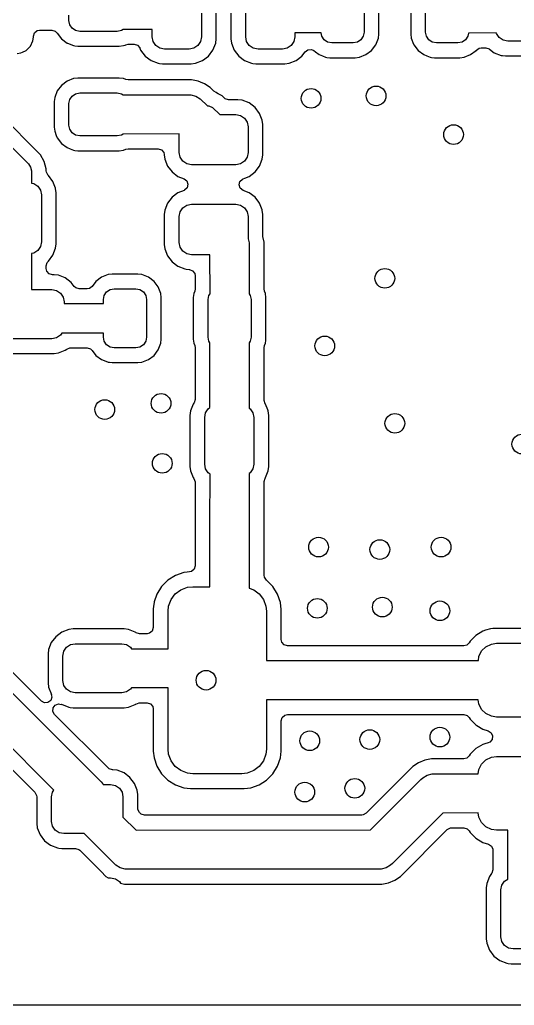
# Model space of a CAD drawing. Extents: x 0.21 to 2.19, y 0.21 to 1.79.
# Drawn here: x 0.968 to 1.364, y 0.21 to 0.999 of the extents above; entities that cross this region are included whole.
import ezdxf

# ---------------------------------------------------------------- set-up
doc = ezdxf.new("R2010")
doc.units = 0
doc.header["$MEASUREMENT"] = 0
doc.layers.add('BLACK', color=7, linetype='CONTINUOUS')

msp = doc.modelspace()

# ---------------------------------------------------------------- linework, layer by layer
at = {"layer": 'BLACK', "linetype": 'CONTINUOUS'}
for p, q in [((1.11328, 1.0227), (1.11328, 0.9853)), ((1.12511, 0.9836), (1.12511, 1.0244)), ((1.13689, 1.0244), (1.13689, 0.9836)), ((1.14872, 0.9853), (1.14872, 1.0227)), ((1.24339, 1.01901), (1.24339, 0.98899)), ((1.25522, 0.98739), (1.25522, 1.02061)), ((1.28078, 1.02061), (1.28078, 0.98739)), ((1.29261, 0.98899), (1.29261, 1.01901)), ((1.00738, 0.99822), (1.00738, 1.00252)), ((1.00803, 0.99492), (1.00738, 0.99822)), ((1.0099, 0.99213), (1.00803, 0.99492)), ((0.97896, 0.98565), (0.97975, 0.98833)), ((0.97896, 0.98484), (0.97896, 0.98565)), ((0.97975, 0.98833), (0.98186, 0.99016)), ((0.98186, 0.99016), (0.98392, 0.99061)), ((0.98392, 0.99061), (0.99369, 0.99061)), ((0.99369, 0.99061), (0.99637, 0.98982)), ((0.99637, 0.98982), (0.99776, 0.98835)), ((0.99776, 0.98835), (0.9978, 0.98838)), ((0.9978, 0.98838), (0.998, 0.98811)), ((0.998, 0.98811), (0.998, 0.98811)), ((0.998, 0.98811), (1.0014, 0.98363)), ((1.01269, 0.99026), (1.0099, 0.99213)), ((1.01599, 0.98961), (1.01269, 0.99026)), ((1.04601, 0.98961), (1.01599, 0.98961)), ((1.04931, 0.99026), (1.04601, 0.98961)), ((1.0506, 0.99113), (1.04931, 0.99026)), ((1.07391, 0.99118), (1.0506, 0.99113)), ((1.07391, 0.9853), (1.07391, 0.99118)), ((1.20907, 0.98834), (1.18809, 0.9883)), ((1.18809, 0.9883), (1.18809, 0.9853)), ((1.2096, 0.98569), (1.20907, 0.98834)), ((1.21147, 0.9829), (1.2096, 0.98569)), ((1.24274, 0.98569), (1.24087, 0.9829)), ((1.24339, 0.98899), (1.24274, 0.98569)), ((1.25483, 0.9841), (1.25522, 0.98739)), ((1.28078, 0.98739), (1.28117, 0.9841)), ((1.29326, 0.98569), (1.29261, 0.98899)), ((1.29513, 0.9829), (1.29326, 0.98569)), ((1.3264, 0.98569), (1.32453, 0.9829)), ((1.32692, 0.98829), (1.3264, 0.98569)), ((1.3491, 0.98833), (1.32692, 0.98829)), ((1.34921, 0.98779), (1.3491, 0.98833)), ((1.35134, 0.9846), (1.34921, 0.98779)), ((0.97309, 0.97441), (0.97646, 0.97778)), ((0.97646, 0.97778), (0.97855, 0.98207)), ((0.97646, 0.97778), (0.97646, 0.97778)), ((0.97855, 0.98207), (0.97896, 0.98484)), ((1.0014, 0.98363), (1.00588, 0.98023)), ((1.00588, 0.98023), (1.00616, 0.98012)), ((1.00616, 0.98012), (1.0111, 0.97817)), ((1.0111, 0.97817), (1.0111, 0.97817)), ((1.0111, 0.97817), (1.01214, 0.97805)), ((1.01214, 0.97805), (1.01439, 0.97778)), ((1.01439, 0.97778), (1.01439, 0.97778)), ((1.01439, 0.97778), (1.04761, 0.97778)), ((1.04761, 0.97778), (1.0509, 0.97817)), ((1.04761, 0.97778), (1.04761, 0.97778)), ((1.0509, 0.97817), (1.05218, 0.97868)), ((1.05218, 0.97868), (1.05276, 0.97891)), ((1.05276, 0.97891), (1.05458, 0.97925)), ((1.05458, 0.97925), (1.05947, 0.97925)), ((1.05947, 0.97925), (1.06215, 0.97846)), ((1.06215, 0.97846), (1.06398, 0.97635)), ((1.07466, 0.98153), (1.07391, 0.9853)), ((1.0768, 0.97834), (1.07466, 0.98153)), ((1.07999, 0.97621), (1.0768, 0.97834)), ((1.1104, 0.97834), (1.10721, 0.97621)), ((1.11253, 0.98153), (1.1104, 0.97834)), ((1.11328, 0.9853), (1.11253, 0.98153)), ((1.12251, 0.97458), (1.1247, 0.98012)), ((1.1247, 0.98012), (1.12511, 0.9836)), ((1.13689, 0.9836), (1.1373, 0.98012)), ((1.1373, 0.98012), (1.13949, 0.97458)), ((1.14947, 0.98153), (1.14872, 0.9853)), ((1.1516, 0.97834), (1.14947, 0.98153)), ((1.15479, 0.97621), (1.1516, 0.97834)), ((1.1852, 0.97834), (1.18201, 0.97621)), ((1.18734, 0.98153), (1.1852, 0.97834)), ((1.18809, 0.9853), (1.18734, 0.98153)), ((1.21426, 0.98103), (1.21147, 0.9829)), ((1.21756, 0.98038), (1.21426, 0.98103)), ((1.23478, 0.98038), (1.21756, 0.98038)), ((1.23808, 0.98103), (1.23478, 0.98038)), ((1.24087, 0.9829), (1.23808, 0.98103)), ((1.24937, 0.9744), (1.25277, 0.97888)), ((1.25277, 0.97888), (1.25483, 0.9841)), ((1.28117, 0.9841), (1.28302, 0.97941)), ((1.28302, 0.97941), (1.28323, 0.97888)), ((1.28323, 0.97888), (1.28663, 0.9744)), ((1.29792, 0.98103), (1.29513, 0.9829)), ((1.30122, 0.98038), (1.29792, 0.98103)), ((1.31844, 0.98038), (1.30122, 0.98038)), ((1.32174, 0.98103), (1.31844, 0.98038)), ((1.32453, 0.9829), (1.32174, 0.98103)), ((1.35453, 0.98247), (1.35134, 0.9846)), ((1.3583, 0.98172), (1.35453, 0.98247)), ((1.3957, 0.98172), (1.3583, 0.98172)), ((0.96602, 0.97191), (0.9688, 0.97231)), ((0.9688, 0.97231), (0.97028, 0.97304)), ((0.97028, 0.97304), (0.97309, 0.97441)), ((0.97309, 0.97441), (0.97309, 0.97441)), ((1.06398, 0.97635), (1.06408, 0.97611)), ((1.06408, 0.97611), (1.06469, 0.97458)), ((1.06469, 0.97458), (1.06469, 0.97458)), ((1.06469, 0.97458), (1.06829, 0.96983)), ((1.08376, 0.97546), (1.07999, 0.97621)), ((1.10344, 0.97546), (1.08376, 0.97546)), ((1.10721, 0.97621), (1.10344, 0.97546)), ((1.11891, 0.96983), (1.12251, 0.97458)), ((1.13949, 0.97458), (1.13949, 0.97458)), ((1.13949, 0.97458), (1.14309, 0.96983)), ((1.15856, 0.97546), (1.15479, 0.97621)), ((1.17824, 0.97546), (1.15856, 0.97546)), ((1.18201, 0.97621), (1.17824, 0.97546)), ((1.19371, 0.96983), (1.19629, 0.97323)), ((1.19629, 0.97323), (1.19854, 0.97489)), ((1.19854, 0.97489), (1.20133, 0.97508)), ((1.20133, 0.97508), (1.20324, 0.97419)), ((1.20324, 0.97419), (1.20446, 0.97326)), ((1.20446, 0.97326), (1.20744, 0.971)), ((1.20744, 0.971), (1.21006, 0.96997)), ((1.21006, 0.96997), (1.21267, 0.96894)), ((1.23967, 0.96894), (1.24489, 0.971)), ((1.24489, 0.971), (1.24937, 0.9744)), ((1.28663, 0.9744), (1.29111, 0.971)), ((1.29111, 0.971), (1.29372, 0.96997)), ((1.29372, 0.96997), (1.29633, 0.96894)), ((1.32333, 0.96894), (1.32856, 0.971)), ((1.32856, 0.971), (1.33303, 0.9744)), ((1.33303, 0.9744), (1.33304, 0.97441)), ((1.33304, 0.97441), (1.33308, 0.97446)), ((1.33308, 0.97446), (1.33313, 0.9745)), ((1.33313, 0.9745), (1.33327, 0.97464)), ((1.33327, 0.97464), (1.3333, 0.97462)), ((1.3333, 0.97462), (1.33533, 0.97612)), ((1.33533, 0.97612), (1.33703, 0.97642)), ((1.33703, 0.97642), (1.34072, 0.97642)), ((1.34072, 0.97642), (1.34341, 0.97563)), ((1.34341, 0.97563), (1.34372, 0.97541)), ((1.34372, 0.97541), (1.34758, 0.97249)), ((1.34758, 0.97249), (1.34758, 0.97249)), ((1.34758, 0.97249), (1.35312, 0.9703)), ((1.35312, 0.9703), (1.35312, 0.9703)), ((1.35312, 0.9703), (1.35422, 0.97017)), ((1.35422, 0.97017), (1.3566, 0.96989)), ((1.3566, 0.96989), (1.3566, 0.96989)), ((1.3566, 0.96989), (1.3974, 0.96989)), ((1.06829, 0.96983), (1.07303, 0.96623)), ((1.07303, 0.96623), (1.07303, 0.96623)), ((1.07303, 0.96623), (1.07858, 0.96404)), ((1.07858, 0.96404), (1.07858, 0.96404)), ((1.07858, 0.96404), (1.07968, 0.96391)), ((1.07968, 0.96391), (1.08206, 0.96363)), ((1.08206, 0.96363), (1.08206, 0.96363)), ((1.08206, 0.96363), (1.10514, 0.96363)), ((1.10514, 0.96363), (1.10862, 0.96404)), ((1.10514, 0.96363), (1.10514, 0.96363)), ((1.10862, 0.96404), (1.11416, 0.96623)), ((1.11416, 0.96623), (1.11891, 0.96983)), ((1.14309, 0.96983), (1.14784, 0.96623)), ((1.14784, 0.96623), (1.14784, 0.96623)), ((1.14784, 0.96623), (1.15338, 0.96404)), ((1.15338, 0.96404), (1.15338, 0.96404)), ((1.15338, 0.96404), (1.15448, 0.96391)), ((1.15448, 0.96391), (1.15686, 0.96363)), ((1.15686, 0.96363), (1.15686, 0.96363)), ((1.15686, 0.96363), (1.17994, 0.96363)), ((1.17994, 0.96363), (1.18342, 0.96404)), ((1.17994, 0.96363), (1.17994, 0.96363)), ((1.18342, 0.96404), (1.18897, 0.96623)), ((1.18897, 0.96623), (1.19371, 0.96983)), ((1.21267, 0.96894), (1.21267, 0.96894)), ((1.21267, 0.96894), (1.21371, 0.96882)), ((1.21371, 0.96882), (1.21596, 0.96855)), ((1.21596, 0.96855), (1.21596, 0.96855)), ((1.21596, 0.96855), (1.23638, 0.96855)), ((1.23638, 0.96855), (1.23967, 0.96894)), ((1.23638, 0.96855), (1.23638, 0.96855)), ((1.29633, 0.96894), (1.29633, 0.96894)), ((1.29633, 0.96894), (1.29737, 0.96882)), ((1.29737, 0.96882), (1.29962, 0.96855)), ((1.29962, 0.96855), (1.29962, 0.96855)), ((1.29962, 0.96855), (1.32004, 0.96855)), ((1.32004, 0.96855), (1.32333, 0.96894)), ((1.32004, 0.96855), (1.32004, 0.96855)), ((1.0014, 0.94637), (0.998, 0.94189)), ((1.00588, 0.94977), (1.0014, 0.94637)), ((1.0111, 0.95183), (1.00588, 0.94977)), ((1.01439, 0.95222), (1.0111, 0.95183)), ((1.04761, 0.95222), (1.01439, 0.95222)), ((1.01439, 0.95222), (1.01439, 0.95222)), ((1.0509, 0.95183), (1.04761, 0.95222)), ((1.04761, 0.95222), (1.04761, 0.95222)), ((1.05276, 0.95109), (1.0509, 0.95183)), ((1.0509, 0.95183), (1.0509, 0.95183)), ((1.05458, 0.95075), (1.05276, 0.95109)), ((1.10547, 0.95075), (1.05458, 0.95075)), ((1.1108, 0.94969), (1.10547, 0.95075)), ((1.10547, 0.95075), (1.10547, 0.95075)), ((1.10547, 0.95075), (1.10547, 0.95075)), ((1.11265, 0.94892), (1.1108, 0.94969)), ((1.1108, 0.94969), (1.1108, 0.94969)), ((1.11582, 0.94761), (1.11265, 0.94892)), ((1.12034, 0.94459), (1.11582, 0.94761)), ((0.998, 0.94189), (0.99594, 0.93667)), ((1.0099, 0.93787), (1.01269, 0.93974)), ((1.01269, 0.93974), (1.01599, 0.94039)), ((1.01599, 0.94039), (1.04601, 0.94039)), ((1.04601, 0.94039), (1.04931, 0.93974)), ((1.04931, 0.93974), (1.05068, 0.93882)), ((1.05068, 0.93882), (1.10276, 0.93892)), ((1.10276, 0.93892), (1.10481, 0.93878)), ((1.10481, 0.93878), (1.10878, 0.93772)), ((1.1231, 0.94182), (1.12034, 0.94459)), ((1.12034, 0.94459), (1.12034, 0.94459)), ((1.12507, 0.94069), (1.1231, 0.94182)), ((1.12506, 0.94066), (1.12507, 0.94069)), ((1.1253, 0.94056), (1.12506, 0.94066)), ((1.12533, 0.94054), (1.1253, 0.94056)), ((1.12536, 0.94053), (1.12533, 0.94054)), ((1.12675, 0.93973), (1.12536, 0.94053)), ((1.12536, 0.94053), (1.12536, 0.94053)), ((1.12536, 0.94053), (1.12536, 0.94053)), ((1.12985, 0.93794), (1.12675, 0.93973)), ((0.99594, 0.93667), (0.99555, 0.93338)), ((0.99555, 0.93338), (0.99555, 0.91296)), ((1.00738, 0.93178), (1.00803, 0.93508)), ((1.00738, 0.91456), (1.00738, 0.93178)), ((1.00803, 0.93508), (1.0099, 0.93787)), ((1.10878, 0.93772), (1.11234, 0.93566)), ((1.11234, 0.93566), (1.11804, 0.93002)), ((1.12986, 0.93794), (1.12985, 0.93794)), ((1.12985, 0.93794), (1.12985, 0.93794)), ((1.12985, 0.93794), (1.12985, 0.93794)), ((1.13141, 0.93639), (1.12986, 0.93794)), ((1.13223, 0.93572), (1.13141, 0.93639)), ((1.13491, 0.93493), (1.13223, 0.93572)), ((1.14241, 0.93493), (1.13491, 0.93493)), ((1.1459, 0.93451), (1.14241, 0.93493)), ((1.14241, 0.93493), (1.14241, 0.93493)), ((1.15144, 0.93233), (1.1459, 0.93451)), ((1.1459, 0.93451), (1.1459, 0.93451)), ((1.15619, 0.92873), (1.15144, 0.93233)), ((1.15144, 0.93233), (1.15144, 0.93233)), ((0.98452, 0.89092), (0.95202, 0.92342)), ((1.11804, 0.93002), (1.11929, 0.92989)), ((1.11929, 0.92989), (1.12213, 0.92872)), ((1.12213, 0.92872), (1.12794, 0.9231)), ((1.12794, 0.9231), (1.14072, 0.9231)), ((1.14072, 0.9231), (1.14448, 0.92235)), ((1.15979, 0.92398), (1.15619, 0.92873)), ((1.16196, 0.91847), (1.15979, 0.92398)), ((1.15979, 0.92398), (1.15979, 0.92398)), ((1.14448, 0.92235), (1.14768, 0.92022)), ((1.14768, 0.92022), (1.14981, 0.91703)), ((1.14981, 0.91703), (1.15056, 0.91326)), ((1.16197, 0.91844), (1.16196, 0.91847)), ((1.16239, 0.91496), (1.16197, 0.91844)), ((1.16239, 0.89089), (1.16239, 0.91496)), ((0.94469, 0.91387), (0.97395, 0.88475)), ((0.99555, 0.91296), (0.99594, 0.90967)), ((0.99594, 0.90967), (0.99725, 0.90636)), ((1.00803, 0.91126), (1.00738, 0.91456)), ((1.0099, 0.90847), (1.00803, 0.91126)), ((1.01269, 0.9066), (1.0099, 0.90847)), ((1.05059, 0.90746), (1.04931, 0.9066)), ((1.09544, 0.90754), (1.05059, 0.90746)), ((1.09544, 0.89259), (1.09544, 0.90754)), ((1.15056, 0.91326), (1.15056, 0.89259)), ((0.99725, 0.90636), (0.998, 0.90444)), ((0.998, 0.90444), (1.0014, 0.89997)), ((1.0014, 0.89997), (1.00588, 0.89657)), ((1.01599, 0.90594), (1.01269, 0.9066)), ((1.04601, 0.90594), (1.01599, 0.90594)), ((1.04931, 0.9066), (1.04601, 0.90594)), ((1.00588, 0.89657), (1.00836, 0.89559)), ((1.00836, 0.89559), (1.0111, 0.89451)), ((1.0111, 0.89451), (1.0111, 0.89451)), ((1.0111, 0.89451), (1.01214, 0.89438)), ((1.01214, 0.89438), (1.01439, 0.89411)), ((1.01439, 0.89411), (1.01439, 0.89411)), ((1.01439, 0.89411), (1.04761, 0.89411)), ((1.04761, 0.89411), (1.0509, 0.89451)), ((1.04761, 0.89411), (1.04761, 0.89411)), ((1.0509, 0.89451), (1.05276, 0.89524)), ((1.05276, 0.89524), (1.05458, 0.89559)), ((1.05458, 0.89559), (1.07866, 0.89559)), ((1.07866, 0.89559), (1.08134, 0.8948)), ((1.08134, 0.8948), (1.08317, 0.89269)), ((1.08317, 0.89269), (1.08358, 0.89104)), ((1.08358, 0.89104), (1.08359, 0.89104)), ((1.08359, 0.89104), (1.0836, 0.89094)), ((1.09619, 0.88882), (1.09544, 0.89259)), ((1.15056, 0.89259), (1.14981, 0.88882)), ((0.97395, 0.88475), (0.97497, 0.88359)), ((0.97497, 0.88359), (0.97651, 0.88092)), ((0.98763, 0.88553), (0.98452, 0.89092)), ((0.98452, 0.89092), (0.98452, 0.89092)), ((0.98924, 0.87951), (0.98763, 0.88553)), ((0.98763, 0.88553), (0.98763, 0.88553)), ((1.0836, 0.89094), (1.08361, 0.89093)), ((1.08361, 0.89093), (1.08361, 0.89089)), ((1.08361, 0.89089), (1.08403, 0.88741)), ((1.08403, 0.88741), (1.08621, 0.88187)), ((1.09832, 0.88563), (1.09619, 0.88882)), ((1.10152, 0.8835), (1.09832, 0.88563)), ((1.10528, 0.88275), (1.10152, 0.8835)), ((1.14448, 0.8835), (1.14072, 0.88275)), ((1.14768, 0.88563), (1.14448, 0.8835)), ((1.14981, 0.88882), (1.14768, 0.88563)), ((1.15979, 0.88187), (1.16197, 0.88741)), ((1.16197, 0.88741), (1.16239, 0.89089)), ((0.97651, 0.88092), (0.97731, 0.87794)), ((0.97731, 0.87794), (0.97733, 0.86817)), ((0.98924, 0.87789), (0.98924, 0.87951)), ((0.98924, 0.87951), (0.98924, 0.87951)), ((0.98935, 0.87684), (0.98924, 0.87789)), ((0.99069, 0.87439), (0.98935, 0.87684)), ((1.08621, 0.88187), (1.08621, 0.88187)), ((1.08621, 0.88187), (1.08981, 0.87712)), ((1.08981, 0.87712), (1.09456, 0.87352)), ((1.14072, 0.88275), (1.10528, 0.88275)), ((1.15144, 0.87352), (1.15619, 0.87712)), ((1.15619, 0.87712), (1.15979, 0.88187)), ((0.97733, 0.86817), (0.97921, 0.86779)), ((0.97921, 0.86779), (0.9824, 0.86566)), ((0.99091, 0.87417), (0.99069, 0.87439)), ((0.99451, 0.86942), (0.99091, 0.87417)), ((0.99661, 0.8641), (0.99451, 0.86942)), ((0.99451, 0.86942), (0.99451, 0.86942)), ((1.09456, 0.87352), (1.09456, 0.87352)), ((1.09456, 0.87352), (1.0994, 0.87161)), ((1.0994, 0.87161), (1.1016, 0.8699)), ((1.1016, 0.8699), (1.10253, 0.86726)), ((1.14347, 0.86674), (1.14412, 0.86946)), ((1.14412, 0.86946), (1.14613, 0.8714)), ((1.14613, 0.8714), (1.1466, 0.87161)), ((1.1466, 0.87161), (1.14789, 0.87212)), ((1.14789, 0.87212), (1.15144, 0.87352)), ((0.9824, 0.86566), (0.98453, 0.86247)), ((0.98453, 0.86247), (0.98528, 0.8587)), ((0.9967, 0.86388), (0.99661, 0.8641)), ((0.99711, 0.8604), (0.9967, 0.86388)), ((0.99711, 0.8196), (0.99711, 0.8604)), ((1.09456, 0.86048), (1.08981, 0.85688)), ((1.0994, 0.86239), (1.09456, 0.86048)), ((1.09456, 0.86048), (1.09456, 0.86048)), ((1.09987, 0.8626), (1.0994, 0.86239)), ((1.10188, 0.86454), (1.09987, 0.8626)), ((1.10253, 0.86726), (1.10188, 0.86454)), ((1.1444, 0.8641), (1.14347, 0.86674)), ((1.1466, 0.86239), (1.1444, 0.8641)), ((1.15144, 0.86048), (1.1466, 0.86239)), ((1.15619, 0.85688), (1.15144, 0.86048)), ((1.15144, 0.86048), (1.15144, 0.86048)), ((0.98528, 0.8587), (0.98528, 0.8213)), ((1.08621, 0.85213), (1.08403, 0.84659)), ((1.08981, 0.85688), (1.08621, 0.85213)), ((1.08621, 0.85213), (1.08621, 0.85213)), ((1.15921, 0.8529), (1.15619, 0.85688)), ((1.15979, 0.85213), (1.15921, 0.8529)), ((1.16193, 0.8467), (1.15979, 0.85213)), ((1.15979, 0.85213), (1.15979, 0.85213)), ((1.08403, 0.84659), (1.08361, 0.84311)), ((1.09544, 0.84141), (1.09619, 0.84518)), ((1.09619, 0.84518), (1.09832, 0.84837)), ((1.09832, 0.84837), (1.10152, 0.8505)), ((1.10152, 0.8505), (1.10528, 0.85125)), ((1.10528, 0.85125), (1.14072, 0.85125)), ((1.14072, 0.85125), (1.14448, 0.8505)), ((1.14448, 0.8505), (1.14768, 0.84837)), ((1.14768, 0.84837), (1.14981, 0.84518)), ((1.14981, 0.84518), (1.15056, 0.84141)), ((1.16197, 0.84659), (1.16193, 0.8467)), ((1.16239, 0.84311), (1.16197, 0.84659)), ((1.08361, 0.84311), (1.08361, 0.81904)), ((1.09544, 0.82074), (1.09544, 0.84141)), ((1.15056, 0.84141), (1.15056, 0.8236)), ((1.16239, 0.82658), (1.16239, 0.84311)), ((1.16239, 0.84311), (1.16239, 0.84311)), ((0.98528, 0.8213), (0.98453, 0.81753)), ((1.09619, 0.81697), (1.09544, 0.82074)), ((1.15056, 0.8236), (1.15144, 0.8203)), ((1.15144, 0.8203), (1.15153, 0.7796)), ((1.16249, 0.82561), (1.16239, 0.82658)), ((1.16341, 0.82098), (1.16249, 0.82561)), ((1.16341, 0.82096), (1.16341, 0.82098)), ((1.16341, 0.78358), (1.16341, 0.82096)), ((1.16341, 0.82096), (1.16341, 0.82096)), ((0.97921, 0.81221), (0.97735, 0.81184)), ((0.9824, 0.81434), (0.97921, 0.81221)), ((0.98453, 0.81753), (0.9824, 0.81434)), ((0.99451, 0.81058), (0.9967, 0.81612)), ((0.9967, 0.81612), (0.99711, 0.8196)), ((1.08361, 0.81904), (1.08403, 0.81556)), ((1.08403, 0.81556), (1.08621, 0.81002)), ((1.09832, 0.81378), (1.09619, 0.81697)), ((1.10152, 0.81165), (1.09832, 0.81378)), ((0.97735, 0.81184), (0.97739, 0.78309)), ((0.98924, 0.8021), (0.99003, 0.80479)), ((0.99003, 0.80479), (0.99069, 0.80561)), ((0.99069, 0.80561), (0.99091, 0.80583)), ((0.99091, 0.80583), (0.99451, 0.81058)), ((0.99091, 0.80583), (0.99091, 0.80583)), ((0.99091, 0.80583), (0.99091, 0.80583)), ((1.08621, 0.81002), (1.08621, 0.81002)), ((1.08621, 0.81002), (1.08981, 0.80527)), ((1.08981, 0.80527), (1.09456, 0.80167)), ((1.10528, 0.8109), (1.10152, 0.81165)), ((1.1201, 0.8109), (1.10528, 0.8109)), ((1.12017, 0.77966), (1.1201, 0.8109)), ((0.98924, 0.79988), (0.98924, 0.8021)), ((0.98969, 0.79782), (0.98924, 0.79988)), ((0.99152, 0.7957), (0.98969, 0.79782)), ((1.09456, 0.80167), (1.09456, 0.80167)), ((1.09456, 0.80167), (1.1001, 0.79949)), ((1.1001, 0.79949), (1.1001, 0.79949)), ((1.1001, 0.79949), (1.10101, 0.79938)), ((1.10101, 0.79938), (1.10359, 0.79907)), ((1.10359, 0.79907), (1.10359, 0.79907)), ((1.10359, 0.79907), (1.10359, 0.79907)), ((1.10359, 0.79907), (1.10373, 0.79905)), ((1.10373, 0.79905), (1.10373, 0.79902)), ((1.10373, 0.79902), (1.10622, 0.79812)), ((1.10622, 0.79812), (1.10792, 0.7959)), ((0.9942, 0.79492), (0.99152, 0.7957)), ((0.9954, 0.79492), (0.9942, 0.79492)), ((0.99888, 0.7945), (0.9954, 0.79492)), ((0.9954, 0.79492), (0.9954, 0.79492)), ((1.00442, 0.79231), (0.99888, 0.7945)), ((0.99888, 0.7945), (0.99888, 0.7945)), ((1.00917, 0.78871), (1.00442, 0.79231)), ((1.00442, 0.79231), (1.00442, 0.79231)), ((1.01153, 0.7856), (1.00917, 0.78871)), ((1.02897, 0.7896), (1.02594, 0.7856)), ((1.03344, 0.793), (1.02897, 0.7896)), ((1.03867, 0.79506), (1.03344, 0.793)), ((1.04196, 0.79545), (1.03867, 0.79506)), ((1.06238, 0.79545), (1.04196, 0.79545)), ((1.04196, 0.79545), (1.04196, 0.79545)), ((1.06567, 0.79506), (1.06238, 0.79545)), ((1.06238, 0.79545), (1.06238, 0.79545)), ((1.07089, 0.793), (1.06567, 0.79506)), ((1.06567, 0.79506), (1.06567, 0.79506)), ((1.07537, 0.7896), (1.07089, 0.793)), ((1.07089, 0.793), (1.07089, 0.793)), ((1.07089, 0.793), (1.07089, 0.793)), ((1.07877, 0.78512), (1.07537, 0.7896)), ((1.10792, 0.7959), (1.10825, 0.79412)), ((1.10825, 0.79412), (1.10825, 0.78358)), ((0.97739, 0.78309), (0.9937, 0.78309)), ((0.9937, 0.78309), (0.99747, 0.78234)), ((0.99747, 0.78234), (1.00066, 0.7802)), ((1.0128, 0.78443), (1.01153, 0.7856)), ((1.01548, 0.78364), (1.0128, 0.78443)), ((1.02198, 0.78364), (1.01548, 0.78364)), ((1.02369, 0.78394), (1.02198, 0.78364)), ((1.02594, 0.7856), (1.02369, 0.78394)), ((1.0356, 0.77831), (1.03747, 0.7811)), ((1.03747, 0.7811), (1.04026, 0.78297)), ((1.04026, 0.78297), (1.04356, 0.78362)), ((1.04356, 0.78362), (1.06078, 0.78362)), ((1.06078, 0.78362), (1.06408, 0.78297)), ((1.06408, 0.78297), (1.06687, 0.7811)), ((1.06687, 0.7811), (1.06874, 0.77831)), ((1.08083, 0.7799), (1.07877, 0.78512)), ((1.10791, 0.78176), (1.10717, 0.7799)), ((1.10825, 0.78358), (1.10791, 0.78176)), ((1.16376, 0.78176), (1.16341, 0.78358)), ((1.16449, 0.7799), (1.16376, 0.78176)), ((1.00066, 0.7802), (1.00279, 0.77701)), ((1.00279, 0.77701), (1.00354, 0.77324)), ((1.00354, 0.77324), (1.00354, 0.77175)), ((1.03494, 0.77501), (1.0356, 0.77831)), ((1.03494, 0.77179), (1.03494, 0.77501)), ((1.06874, 0.77831), (1.06939, 0.77501)), ((1.06939, 0.77501), (1.06939, 0.74499)), ((1.08122, 0.77661), (1.08083, 0.7799)), ((1.08122, 0.74339), (1.08122, 0.77661)), ((1.10717, 0.7799), (1.10678, 0.77661)), ((1.10678, 0.77661), (1.10678, 0.74339)), ((1.10717, 0.7799), (1.10717, 0.7799)), ((1.11861, 0.77501), (1.11926, 0.77831)), ((1.11861, 0.74499), (1.11861, 0.77501)), ((1.11926, 0.77831), (1.12017, 0.77966)), ((1.15153, 0.7796), (1.1524, 0.77831)), ((1.1524, 0.77831), (1.15306, 0.77501)), ((1.15306, 0.77501), (1.15306, 0.74499)), ((1.16489, 0.77661), (1.16449, 0.7799)), ((1.16489, 0.74339), (1.16489, 0.77661)), ((1.00354, 0.77175), (1.03494, 0.77179)), ((0.9937, 0.74372), (0.9563, 0.74372)), ((0.99747, 0.74447), (0.9937, 0.74372)), ((1.00066, 0.7466), (0.99747, 0.74447)), ((1.00174, 0.74822), (1.00066, 0.7466)), ((1.03494, 0.74826), (1.00174, 0.74822)), ((1.03494, 0.74499), (1.03494, 0.74826)), ((1.0356, 0.74169), (1.03494, 0.74499)), ((1.03747, 0.7389), (1.0356, 0.74169)), ((1.06874, 0.74169), (1.06687, 0.7389)), ((1.06939, 0.74499), (1.06874, 0.74169)), ((1.08083, 0.7401), (1.08122, 0.74339)), ((1.10678, 0.74339), (1.10717, 0.7401)), ((1.11926, 0.74169), (1.11861, 0.74499)), ((1.1201, 0.74044), (1.11926, 0.74169)), ((1.1524, 0.74169), (1.15146, 0.74029)), ((1.15306, 0.74499), (1.1524, 0.74169)), ((1.16449, 0.7401), (1.16474, 0.74215)), ((1.16474, 0.74215), (1.16489, 0.74339)), ((0.99888, 0.7323), (1.00442, 0.73449)), ((1.00442, 0.73449), (1.00556, 0.73535)), ((1.00556, 0.73535), (1.00817, 0.73634)), ((1.00817, 0.73634), (1.00856, 0.73636)), ((1.00856, 0.73636), (1.02198, 0.73636)), ((1.02198, 0.73636), (1.02466, 0.73557)), ((1.02466, 0.73557), (1.02594, 0.7344)), ((1.02594, 0.7344), (1.02897, 0.7304)), ((1.04026, 0.73703), (1.03747, 0.7389)), ((1.04356, 0.73638), (1.04026, 0.73703)), ((1.06078, 0.73638), (1.04356, 0.73638)), ((1.06408, 0.73703), (1.06078, 0.73638)), ((1.06687, 0.7389), (1.06408, 0.73703)), ((1.07537, 0.7304), (1.07877, 0.73488)), ((1.07877, 0.73488), (1.08083, 0.7401)), ((1.10717, 0.7401), (1.10717, 0.7401)), ((1.10717, 0.7401), (1.10791, 0.73824)), ((1.10791, 0.73824), (1.10825, 0.73642)), ((1.10825, 0.73642), (1.10825, 0.69516)), ((1.12015, 0.68856), (1.1201, 0.74044)), ((1.15146, 0.74029), (1.15151, 0.68825)), ((1.16341, 0.73642), (1.16376, 0.73824)), ((1.16341, 0.69454), (1.16341, 0.73642)), ((1.16376, 0.73824), (1.16449, 0.7401)), ((1.16449, 0.7401), (1.16449, 0.7401)), ((0.9546, 0.73189), (0.9954, 0.73189)), ((0.9954, 0.73189), (0.99888, 0.7323)), ((0.9954, 0.73189), (0.9954, 0.73189)), ((1.02897, 0.7304), (1.02897, 0.7304)), ((1.02897, 0.7304), (1.02897, 0.7304)), ((1.02897, 0.7304), (1.03344, 0.727)), ((1.03344, 0.727), (1.03551, 0.72619)), ((1.03551, 0.72619), (1.03867, 0.72494)), ((1.06567, 0.72494), (1.07089, 0.727)), ((1.07089, 0.727), (1.07537, 0.7304)), ((1.03867, 0.72494), (1.03867, 0.72494)), ((1.03867, 0.72494), (1.03971, 0.72482)), ((1.03971, 0.72482), (1.04196, 0.72455)), ((1.04196, 0.72455), (1.04196, 0.72455)), ((1.04196, 0.72455), (1.06238, 0.72455)), ((1.06238, 0.72455), (1.06567, 0.72494)), ((1.06238, 0.72455), (1.06238, 0.72455)), ((1.10825, 0.69516), (1.10746, 0.69247)), ((1.16342, 0.69416), (1.16341, 0.69454)), ((1.16435, 0.69172), (1.16342, 0.69416)), ((1.10669, 0.69142), (1.1045, 0.68588)), ((1.10724, 0.69216), (1.10669, 0.69142)), ((1.10669, 0.69142), (1.10669, 0.69142)), ((1.10746, 0.69247), (1.10724, 0.69216)), ((1.11666, 0.68447), (1.1188, 0.68766)), ((1.1188, 0.68766), (1.12015, 0.68856)), ((1.15151, 0.68825), (1.1524, 0.68766)), ((1.1524, 0.68766), (1.15453, 0.68447)), ((1.16437, 0.69168), (1.16434, 0.69172)), ((1.16434, 0.69172), (1.16435, 0.69172)), ((1.16442, 0.69155), (1.16437, 0.69168)), ((1.16451, 0.69142), (1.16442, 0.69155)), ((1.16633, 0.6868), (1.16451, 0.69142)), ((1.16451, 0.69142), (1.16451, 0.69142)), ((1.1667, 0.68588), (1.16633, 0.6868)), ((1.1045, 0.68588), (1.10408, 0.6824)), ((1.10408, 0.6824), (1.10408, 0.6416)), ((1.11591, 0.6807), (1.11666, 0.68447)), ((1.11591, 0.6433), (1.11591, 0.6807)), ((1.15453, 0.68447), (1.15528, 0.6807)), ((1.15528, 0.6807), (1.15528, 0.6433)), ((1.16711, 0.6824), (1.1667, 0.68588)), ((1.16711, 0.6416), (1.16711, 0.6824)), ((1.10408, 0.6416), (1.1045, 0.63812)), ((1.11666, 0.63953), (1.11591, 0.6433)), ((1.1188, 0.63634), (1.11666, 0.63953)), ((1.15453, 0.63953), (1.1524, 0.63634)), ((1.15528, 0.6433), (1.15453, 0.63953)), ((1.1667, 0.63812), (1.16711, 0.6416)), ((1.1045, 0.63812), (1.10669, 0.63258)), ((1.10669, 0.63258), (1.10669, 0.63258)), ((1.10669, 0.63258), (1.10724, 0.63184)), ((1.10724, 0.63184), (1.10824, 0.62923)), ((1.1202, 0.6354), (1.1188, 0.63634)), ((1.12021, 0.61683), (1.1202, 0.6354)), ((1.1524, 0.63634), (1.15156, 0.63578)), ((1.15156, 0.63578), (1.15158, 0.61483)), ((1.16341, 0.62946), (1.1642, 0.63214)), ((1.1642, 0.63214), (1.16442, 0.63245)), ((1.16442, 0.63245), (1.16451, 0.63258)), ((1.16451, 0.63258), (1.1667, 0.63812)), ((1.10824, 0.62923), (1.10825, 0.62884)), ((1.10825, 0.62884), (1.10825, 0.56201)), ((1.16341, 0.55445), (1.16341, 0.62946)), ((1.12008, 0.61483), (1.12021, 0.61683)), ((1.12015, 0.54533), (1.12008, 0.61483)), ((1.15158, 0.61483), (1.15145, 0.61284)), ((1.15145, 0.61284), (1.15152, 0.54426)), ((1.10825, 0.56201), (1.10746, 0.55933)), ((1.09254, 0.55422), (1.08653, 0.55044)), ((1.09924, 0.55656), (1.09254, 0.55422)), ((1.09254, 0.55422), (1.09254, 0.55422)), ((1.10191, 0.55686), (1.09924, 0.55656)), ((1.09924, 0.55656), (1.09924, 0.55656)), ((1.09924, 0.55656), (1.09924, 0.55656)), ((1.10385, 0.55708), (1.10191, 0.55686)), ((1.10535, 0.5575), (1.10385, 0.55708)), ((1.10746, 0.55933), (1.10535, 0.5575)), ((1.16367, 0.55286), (1.16341, 0.55445)), ((1.16528, 0.55057), (1.16367, 0.55286)), ((1.0815, 0.54542), (1.07772, 0.5394)), ((1.08653, 0.55044), (1.0815, 0.54542)), ((1.0815, 0.54542), (1.0815, 0.54542)), ((1.08653, 0.55044), (1.08653, 0.55044)), ((1.09687, 0.54292), (1.10211, 0.54488)), ((1.10211, 0.54488), (1.1063, 0.54533)), ((1.1063, 0.54533), (1.12015, 0.54533)), ((1.15152, 0.54426), (1.1551, 0.54292)), ((1.16544, 0.55044), (1.16528, 0.55057)), ((1.17047, 0.54542), (1.16544, 0.55044)), ((1.17424, 0.5394), (1.17047, 0.54542)), ((1.17047, 0.54542), (1.17047, 0.54542)), ((1.07772, 0.5394), (1.07559, 0.53329)), ((1.07772, 0.5394), (1.07772, 0.5394)), ((1.08902, 0.53508), (1.09238, 0.53956)), ((1.09238, 0.53956), (1.09687, 0.54292)), ((1.1551, 0.54292), (1.15959, 0.53956)), ((1.15959, 0.53956), (1.16295, 0.53508)), ((1.17659, 0.5327), (1.17424, 0.5394)), ((1.17424, 0.5394), (1.17424, 0.5394)), ((1.17424, 0.5394), (1.17424, 0.5394)), ((1.07505, 0.52981), (1.07478, 0.52741)), ((1.07538, 0.5327), (1.07505, 0.52981)), ((1.07559, 0.53329), (1.07538, 0.5327)), ((1.08661, 0.52564), (1.08706, 0.52983)), ((1.08706, 0.52983), (1.08902, 0.53508)), ((1.16295, 0.53508), (1.1649, 0.52983)), ((1.1649, 0.52983), (1.16535, 0.52564)), ((1.17692, 0.52981), (1.17659, 0.5327)), ((1.17719, 0.52741), (1.17692, 0.52981)), ((1.07478, 0.52741), (1.07478, 0.51254)), ((1.08661, 0.49569), (1.08661, 0.52564)), ((1.16535, 0.52564), (1.16535, 0.48616)), ((1.17719, 0.50306), (1.17719, 0.52741)), ((1.07478, 0.51254), (1.074, 0.50986)), ((0.99683, 0.50531), (0.99323, 0.50056)), ((1.00158, 0.50891), (0.99683, 0.50531)), ((1.00712, 0.5111), (1.00158, 0.50891)), ((1.00158, 0.50891), (1.00158, 0.50891)), ((1.0106, 0.51152), (1.00712, 0.5111)), ((1.0514, 0.51152), (1.0106, 0.51152)), ((1.0106, 0.51152), (1.0106, 0.51152)), ((1.05488, 0.5111), (1.0514, 0.51152)), ((1.0514, 0.51152), (1.0514, 0.51152)), ((1.06042, 0.50891), (1.05488, 0.5111)), ((1.05488, 0.5111), (1.05488, 0.5111)), ((1.06085, 0.50859), (1.06042, 0.50891)), ((1.06042, 0.50891), (1.06042, 0.50891)), ((1.06117, 0.50837), (1.06085, 0.50859)), ((1.06385, 0.50758), (1.06117, 0.50837)), ((1.06982, 0.50758), (1.06385, 0.50758)), ((1.07188, 0.50803), (1.06982, 0.50758)), ((1.074, 0.50986), (1.07188, 0.50803)), ((1.33289, 0.50638), (1.32832, 0.50181)), ((1.33841, 0.50972), (1.33289, 0.50638)), ((1.33289, 0.50638), (1.33289, 0.50638)), ((1.34062, 0.51041), (1.33841, 0.50972)), ((1.34458, 0.51164), (1.34062, 0.51041)), ((1.34637, 0.5118), (1.34458, 0.51164)), ((1.34458, 0.51164), (1.34458, 0.51164)), ((1.34458, 0.51164), (1.34458, 0.51164)), ((1.34726, 0.51188), (1.34637, 0.5118)), ((1.40077, 0.51188), (1.34726, 0.51188)), ((0.99323, 0.50056), (0.99104, 0.49502)), ((0.99323, 0.50056), (0.99323, 0.50056)), ((1.00321, 0.49361), (1.00534, 0.4968)), ((1.00534, 0.4968), (1.00853, 0.49894)), ((1.00853, 0.49894), (1.0123, 0.49969)), ((1.0123, 0.49969), (1.0497, 0.49969)), ((1.0497, 0.49969), (1.05347, 0.49894)), ((1.05347, 0.49894), (1.05666, 0.4968)), ((1.05666, 0.4968), (1.05743, 0.49565)), ((1.17763, 0.501), (1.17719, 0.50306)), ((1.17946, 0.49889), (1.17763, 0.501)), ((1.18215, 0.4981), (1.17946, 0.49889)), ((1.32328, 0.4981), (1.18215, 0.4981)), ((1.32547, 0.49861), (1.32328, 0.4981)), ((1.32753, 0.5005), (1.32547, 0.49861)), ((1.32832, 0.50181), (1.32753, 0.5005)), ((1.32832, 0.50181), (1.32832, 0.50181)), ((1.33739, 0.49387), (1.34083, 0.4973)), ((1.34083, 0.4973), (1.3452, 0.49944)), ((1.3452, 0.49944), (1.34941, 0.50005)), ((1.34941, 0.50005), (1.39862, 0.50005)), ((0.99104, 0.49502), (0.99063, 0.49154)), ((0.99063, 0.49154), (0.99063, 0.46846)), ((1.00246, 0.48984), (1.00321, 0.49361)), ((1.00246, 0.47016), (1.00246, 0.48984)), ((1.05743, 0.49565), (1.08661, 0.49569)), ((1.33479, 0.48625), (1.33526, 0.4895)), ((1.33526, 0.4895), (1.33739, 0.49387)), ((0.94, 0.48211), (1.03314, 0.38914)), ((0.98526, 0.45374), (0.95328, 0.48572)), ((1.16535, 0.48616), (1.33479, 0.48625)), ((0.99063, 0.46846), (0.99104, 0.46498)), ((1.00321, 0.46639), (1.00246, 0.47016)), ((1.00534, 0.4632), (1.00321, 0.46639)), ((0.99528, 0.38261), (0.91776, 0.46)), ((0.99104, 0.46498), (0.99335, 0.45912)), ((0.99335, 0.45912), (0.99323, 0.45907)), ((0.99323, 0.45907), (0.99372, 0.45696)), ((1.00853, 0.46106), (1.00534, 0.4632)), ((1.0123, 0.46031), (1.00853, 0.46106)), ((1.0497, 0.46031), (1.0123, 0.46031)), ((1.05347, 0.46106), (1.0497, 0.46031)), ((1.05666, 0.4632), (1.05347, 0.46106)), ((1.05739, 0.46429), (1.05666, 0.4632)), ((1.08661, 0.46433), (1.05739, 0.46429)), ((1.08661, 0.41541), (1.08661, 0.46433)), ((0.9853, 0.4537), (0.98526, 0.45374)), ((0.98777, 0.45239), (0.9853, 0.4537)), ((0.99056, 0.45262), (0.98777, 0.45239)), ((0.99277, 0.45433), (0.99056, 0.45262)), ((0.99372, 0.45696), (0.99277, 0.45433)), ((0.99474, 0.44836), (0.99642, 0.4506)), ((0.99642, 0.4506), (0.99904, 0.45157)), ((0.99904, 0.45157), (1.00122, 0.4511)), ((1.00122, 0.4511), (1.00126, 0.45121)), ((1.00126, 0.45121), (1.00712, 0.4489)), ((1.05488, 0.4489), (1.06042, 0.45109)), ((1.06042, 0.45109), (1.06059, 0.45121)), ((1.06059, 0.45121), (1.06085, 0.45141)), ((1.06085, 0.45141), (1.06346, 0.45241)), ((1.06346, 0.45241), (1.06385, 0.45242)), ((1.06385, 0.45242), (1.06982, 0.45242)), ((1.06982, 0.45242), (1.0725, 0.45163)), ((1.0725, 0.45163), (1.07434, 0.44952)), ((1.07434, 0.44952), (1.07478, 0.44746)), ((1.33477, 0.45489), (1.16535, 0.4548)), ((1.16535, 0.4548), (1.16535, 0.41541)), ((1.33526, 0.45155), (1.33477, 0.45489)), ((1.33739, 0.44718), (1.33526, 0.45155)), ((0.99454, 0.44557), (0.99474, 0.44836)), ((0.99588, 0.44312), (0.99454, 0.44557)), ((1.03863, 0.40037), (0.99588, 0.44312)), ((1.00712, 0.4489), (1.00712, 0.4489)), ((1.00712, 0.4489), (1.00822, 0.44877)), ((1.00822, 0.44877), (1.0106, 0.44848)), ((1.0106, 0.44848), (1.0106, 0.44848)), ((1.0106, 0.44848), (1.0514, 0.44848)), ((1.0514, 0.44848), (1.05488, 0.4489)), ((1.0514, 0.44848), (1.0514, 0.44848)), ((1.07478, 0.44746), (1.07478, 0.41364)), ((1.17797, 0.44067), (1.18008, 0.4425)), ((1.18008, 0.4425), (1.18215, 0.44294)), ((1.18215, 0.44294), (1.32328, 0.44294)), ((1.32328, 0.44294), (1.32596, 0.44216)), ((1.32596, 0.44216), (1.32753, 0.44055)), ((1.34083, 0.44374), (1.33739, 0.44718)), ((1.3452, 0.44161), (1.34083, 0.44374)), ((1.34941, 0.441), (1.3452, 0.44161)), ((1.17719, 0.43798), (1.17797, 0.44067)), ((1.17719, 0.41364), (1.17719, 0.43798)), ((1.32753, 0.44055), (1.32832, 0.43924)), ((1.32832, 0.43924), (1.32832, 0.43924)), ((1.32832, 0.43924), (1.33289, 0.43467)), ((1.33289, 0.43467), (1.33289, 0.43467)), ((1.33289, 0.43467), (1.33289, 0.43467)), ((1.33289, 0.43467), (1.33289, 0.43467)), ((1.33289, 0.43467), (1.33289, 0.43467)), ((1.33289, 0.43467), (1.33361, 0.43423)), ((1.33361, 0.43423), (1.33841, 0.43133)), ((1.39862, 0.441), (1.34941, 0.441)), ((1.33841, 0.43133), (1.34273, 0.42998)), ((1.34273, 0.42998), (1.34506, 0.42843)), ((1.34506, 0.42843), (1.34618, 0.42587)), ((1.34618, 0.42587), (1.34574, 0.42311)), ((1.33841, 0.41917), (1.33289, 0.41582)), ((1.33999, 0.41966), (1.33841, 0.41917)), ((1.34273, 0.42051), (1.33999, 0.41966)), ((1.34387, 0.42103), (1.34273, 0.42051)), ((1.34574, 0.42311), (1.34387, 0.42103)), ((1.07478, 0.41364), (1.07538, 0.40835)), ((1.08706, 0.41122), (1.08661, 0.41541)), ((1.08902, 0.40597), (1.08706, 0.41122)), ((1.1649, 0.41122), (1.16295, 0.40597)), ((1.16535, 0.41541), (1.1649, 0.41122)), ((1.17659, 0.40835), (1.17719, 0.41364)), ((1.32832, 0.41126), (1.32753, 0.40995)), ((1.33289, 0.41582), (1.32832, 0.41126)), ((1.32832, 0.41126), (1.32832, 0.41126)), ((1.33289, 0.41582), (1.33289, 0.41582)), ((1.07538, 0.40835), (1.07538, 0.40835)), ((1.07538, 0.40835), (1.07772, 0.40164)), ((1.09238, 0.40149), (1.08902, 0.40597)), ((1.16295, 0.40597), (1.15959, 0.40149)), ((1.17424, 0.40164), (1.17659, 0.40835)), ((1.28691, 0.40441), (1.28239, 0.40139)), ((1.29193, 0.40649), (1.28691, 0.40441)), ((1.29726, 0.40755), (1.29193, 0.40649)), ((1.29193, 0.40649), (1.29193, 0.40649)), ((1.32328, 0.40755), (1.29726, 0.40755)), ((1.32547, 0.40806), (1.32328, 0.40755)), ((1.32753, 0.40995), (1.32547, 0.40806)), ((1.33526, 0.39895), (1.33739, 0.40332)), ((1.33739, 0.40332), (1.34083, 0.40675)), ((1.34083, 0.40675), (1.3452, 0.40889)), ((1.3452, 0.40889), (1.34941, 0.4095)), ((1.34941, 0.4095), (1.39862, 0.4095)), ((0.96245, 0.39855), (0.98017, 0.38082)), ((1.03946, 0.3997), (1.03863, 0.40037)), ((1.04214, 0.39892), (1.03946, 0.3997)), ((1.0424, 0.39892), (1.04214, 0.39892)), ((1.04588, 0.3985), (1.0424, 0.39892)), ((1.0424, 0.39892), (1.0424, 0.39892)), ((1.05142, 0.39631), (1.04588, 0.3985)), ((1.04588, 0.3985), (1.04588, 0.3985)), ((1.05617, 0.39271), (1.05142, 0.39631)), ((1.05142, 0.39631), (1.05142, 0.39631)), ((1.07772, 0.40164), (1.07772, 0.40164)), ((1.07772, 0.40164), (1.0815, 0.39563)), ((1.0815, 0.39563), (1.0815, 0.39563)), ((1.0815, 0.39563), (1.08653, 0.39061)), ((1.09687, 0.39813), (1.09238, 0.40149)), ((1.10211, 0.39617), (1.09687, 0.39813)), ((1.1063, 0.39572), (1.10211, 0.39617)), ((1.14567, 0.39572), (1.1063, 0.39572)), ((1.14985, 0.39617), (1.14567, 0.39572)), ((1.1551, 0.39813), (1.14985, 0.39617)), ((1.15959, 0.40149), (1.1551, 0.39813)), ((1.16544, 0.39061), (1.17047, 0.39563)), ((1.17047, 0.39563), (1.17424, 0.40164)), ((1.28239, 0.40139), (1.24503, 0.36403)), ((1.28239, 0.40139), (1.28239, 0.40139)), ((1.29039, 0.39247), (1.29395, 0.39452)), ((1.29395, 0.39452), (1.29792, 0.39559)), ((1.29792, 0.39559), (1.33478, 0.39565)), ((1.33478, 0.39565), (1.33526, 0.39895)), ((1.03314, 0.38914), (1.03449, 0.38759)), ((1.03449, 0.38759), (1.03478, 0.38709)), ((1.03478, 0.38709), (1.0407, 0.38709)), ((1.0407, 0.38709), (1.04447, 0.38634)), ((1.05977, 0.38797), (1.05617, 0.39271)), ((1.06138, 0.38389), (1.05977, 0.38797)), ((1.05977, 0.38797), (1.05977, 0.38797)), ((1.08653, 0.39061), (1.08653, 0.39061)), ((1.08653, 0.39061), (1.09254, 0.38683)), ((1.09254, 0.38683), (1.09254, 0.38683)), ((1.09254, 0.38683), (1.09254, 0.38683)), ((1.09254, 0.38683), (1.09924, 0.38449)), ((1.15273, 0.38449), (1.15943, 0.38683)), ((1.15943, 0.38683), (1.16544, 0.39061)), ((1.24864, 0.35074), (1.28884, 0.39111)), ((1.28884, 0.39111), (1.29039, 0.39247)), ((0.98017, 0.38082), (0.98151, 0.37837)), ((0.99346, 0.37724), (0.99421, 0.38101)), ((0.99421, 0.38101), (0.99528, 0.38261)), ((1.04447, 0.38634), (1.04766, 0.3842)), ((1.04766, 0.3842), (1.04979, 0.38101)), ((1.04979, 0.38101), (1.05054, 0.37724)), ((1.06196, 0.38242), (1.06138, 0.38389)), ((1.06237, 0.37894), (1.06196, 0.38242)), ((1.06237, 0.36808), (1.06237, 0.37894)), ((1.06237, 0.37894), (1.06237, 0.37894)), ((1.09924, 0.38449), (1.10453, 0.38389)), ((1.10453, 0.38389), (1.14744, 0.38389)), ((1.14744, 0.38389), (1.15273, 0.38449)), ((0.98151, 0.37837), (0.98163, 0.37732)), ((0.98163, 0.37732), (0.98163, 0.35586)), ((0.99346, 0.35756), (0.99346, 0.37724)), ((1.05054, 0.37724), (1.05054, 0.36105)), ((1.06249, 0.36703), (1.06237, 0.36808)), ((1.06383, 0.36458), (1.06249, 0.36703)), ((1.06437, 0.36403), (1.06383, 0.36458)), ((1.0652, 0.36337), (1.06437, 0.36403)), ((1.06788, 0.36258), (1.0652, 0.36337)), ((1.24503, 0.36403), (1.24258, 0.36269)), ((1.30634, 0.36424), (1.26614, 0.32386)), ((1.33478, 0.36429), (1.30634, 0.36424)), ((1.33526, 0.361), (1.33478, 0.36429)), ((0.98163, 0.35586), (0.98204, 0.35238)), ((0.99421, 0.35379), (0.99346, 0.35756)), ((1.05054, 0.36105), (1.06103, 0.35062)), ((1.24152, 0.36258), (1.06788, 0.36258)), ((1.24258, 0.36269), (1.24152, 0.36258)), ((1.33739, 0.35663), (1.33526, 0.361)), ((1.34083, 0.35319), (1.33739, 0.35663)), ((0.98204, 0.35238), (0.98423, 0.34684)), ((0.99634, 0.3506), (0.99421, 0.35379)), ((0.99953, 0.34847), (0.99634, 0.3506)), ((1.0033, 0.34772), (0.99953, 0.34847)), ((1.01946, 0.34772), (1.0033, 0.34772)), ((1.04481, 0.32251), (1.01946, 0.34772)), ((1.06103, 0.35062), (1.24864, 0.35074)), ((1.27258, 0.31358), (1.30994, 0.35094)), ((1.30994, 0.35094), (1.3124, 0.35228)), ((1.3124, 0.35228), (1.31345, 0.35239)), ((1.31345, 0.35239), (1.32328, 0.35239)), ((1.32328, 0.35239), (1.32596, 0.35161)), ((1.32596, 0.35161), (1.32753, 0.35)), ((1.32753, 0.35), (1.32832, 0.34869)), ((1.32832, 0.34869), (1.32832, 0.34869)), ((1.32832, 0.34869), (1.33289, 0.34412)), ((1.3452, 0.35106), (1.34083, 0.35319)), ((1.34941, 0.35044), (1.3452, 0.35106)), ((1.35831, 0.35044), (1.34941, 0.35044)), ((1.35836, 0.31138), (1.35831, 0.35044)), ((0.98423, 0.34684), (0.98423, 0.34684)), ((0.98423, 0.34684), (0.98783, 0.34209)), ((0.98783, 0.34209), (0.99258, 0.33849)), ((1.33289, 0.34412), (1.33289, 0.34412)), ((1.33289, 0.34412), (1.33289, 0.34412)), ((1.33289, 0.34412), (1.33841, 0.34078)), ((1.33841, 0.34078), (1.34295, 0.33937)), ((1.34295, 0.33937), (1.34528, 0.33782)), ((0.99258, 0.33849), (0.99258, 0.33849)), ((0.99258, 0.33849), (0.99812, 0.3363)), ((0.99812, 0.3363), (0.99812, 0.3363)), ((0.99812, 0.3363), (0.99922, 0.33617)), ((0.99922, 0.33617), (1.0016, 0.33589)), ((1.0016, 0.33589), (1.01246, 0.33589)), ((1.01246, 0.33589), (1.01514, 0.3351)), ((1.01514, 0.3351), (1.01597, 0.33443)), ((1.01597, 0.33443), (1.02449, 0.32591)), ((1.34528, 0.33782), (1.3464, 0.33525)), ((1.3464, 0.33525), (1.34644, 0.33463)), ((1.34644, 0.33463), (1.34644, 0.31872)), ((1.02449, 0.32591), (1.03298, 0.31742)), ((1.26614, 0.32386), (1.26459, 0.32251)), ((1.03298, 0.31742), (1.03682, 0.31358)), ((1.04838, 0.32045), (1.04481, 0.32251)), ((1.05235, 0.31939), (1.04838, 0.32045)), ((1.0544, 0.31925), (1.05235, 0.31939)), ((1.25706, 0.31939), (1.0544, 0.31925)), ((1.26103, 0.32045), (1.25706, 0.31939)), ((1.26459, 0.32251), (1.26103, 0.32045)), ((1.34543, 0.31572), (1.34369, 0.31342)), ((1.34565, 0.31604), (1.34543, 0.31572)), ((1.34644, 0.31872), (1.34565, 0.31604)), ((1.03682, 0.31358), (1.03876, 0.31228)), ((1.03876, 0.31228), (1.0407, 0.31228)), ((1.0407, 0.31228), (1.04447, 0.31153)), ((1.04447, 0.31153), (1.04766, 0.3094)), ((1.04766, 0.3094), (1.04857, 0.30804)), ((1.04857, 0.30804), (1.05169, 0.30742)), ((1.25772, 0.30742), (1.26304, 0.30848)), ((1.26304, 0.30848), (1.26806, 0.31056)), ((1.26806, 0.31056), (1.27258, 0.31358)), ((1.3415, 0.30788), (1.34108, 0.3044)), ((1.34369, 0.31342), (1.3415, 0.30788)), ((1.34369, 0.31342), (1.34369, 0.31342)), ((1.35366, 0.30647), (1.3558, 0.30966)), ((1.3558, 0.30966), (1.35836, 0.31138)), ((1.05169, 0.30742), (1.05169, 0.30742)), ((1.05169, 0.30742), (1.25772, 0.30742)), ((1.34108, 0.3044), (1.34108, 0.2636)), ((1.35291, 0.3027), (1.35366, 0.30647)), ((1.35291, 0.2653), (1.35291, 0.3027)), ((1.34108, 0.2636), (1.3415, 0.26012)), ((1.35366, 0.26153), (1.35291, 0.2653)), ((1.3558, 0.25834), (1.35366, 0.26153)), ((1.3415, 0.26012), (1.34369, 0.25458)), ((1.34369, 0.25458), (1.34369, 0.25458)), ((1.34369, 0.25458), (1.34729, 0.24983)), ((1.35899, 0.25621), (1.3558, 0.25834)), ((1.36276, 0.25546), (1.35899, 0.25621)), ((1.38244, 0.25546), (1.36276, 0.25546)), ((1.34729, 0.24983), (1.35203, 0.24623)), ((1.35203, 0.24623), (1.35203, 0.24623)), ((1.35203, 0.24623), (1.35758, 0.24404)), ((1.35758, 0.24404), (1.35758, 0.24404)), ((1.35758, 0.24404), (1.35868, 0.24391)), ((1.35868, 0.24391), (1.36106, 0.24363)), ((1.36106, 0.24363), (1.36106, 0.24363)), ((1.36106, 0.24363), (1.38414, 0.24363)), ((2.18463, 0.21041), (0.21537, 0.21041))]:
    msp.add_line(p, q, dxfattribs=at)
at = {"layer": 'BLACK'}
for centre in [(1.201, 0.936), (1.253, 0.938), (1.315, 0.907), (1.26, 0.792), (1.212, 0.738), (1.036, 0.687), (1.081, 0.692), (1.268, 0.676), (1.36958, 0.65942), (1.082, 0.644), (1.207, 0.577), (1.305, 0.577), (1.256, 0.575), (1.258, 0.529), (1.206, 0.528), (1.304, 0.526), (1.117, 0.47052), (1.2, 0.422), (1.248, 0.423), (1.304, 0.425), (1.196, 0.381), (1.236, 0.384)]:
    msp.add_circle(centre, 0.00787, dxfattribs=at)

doc.saveas('drawing.dxf')
